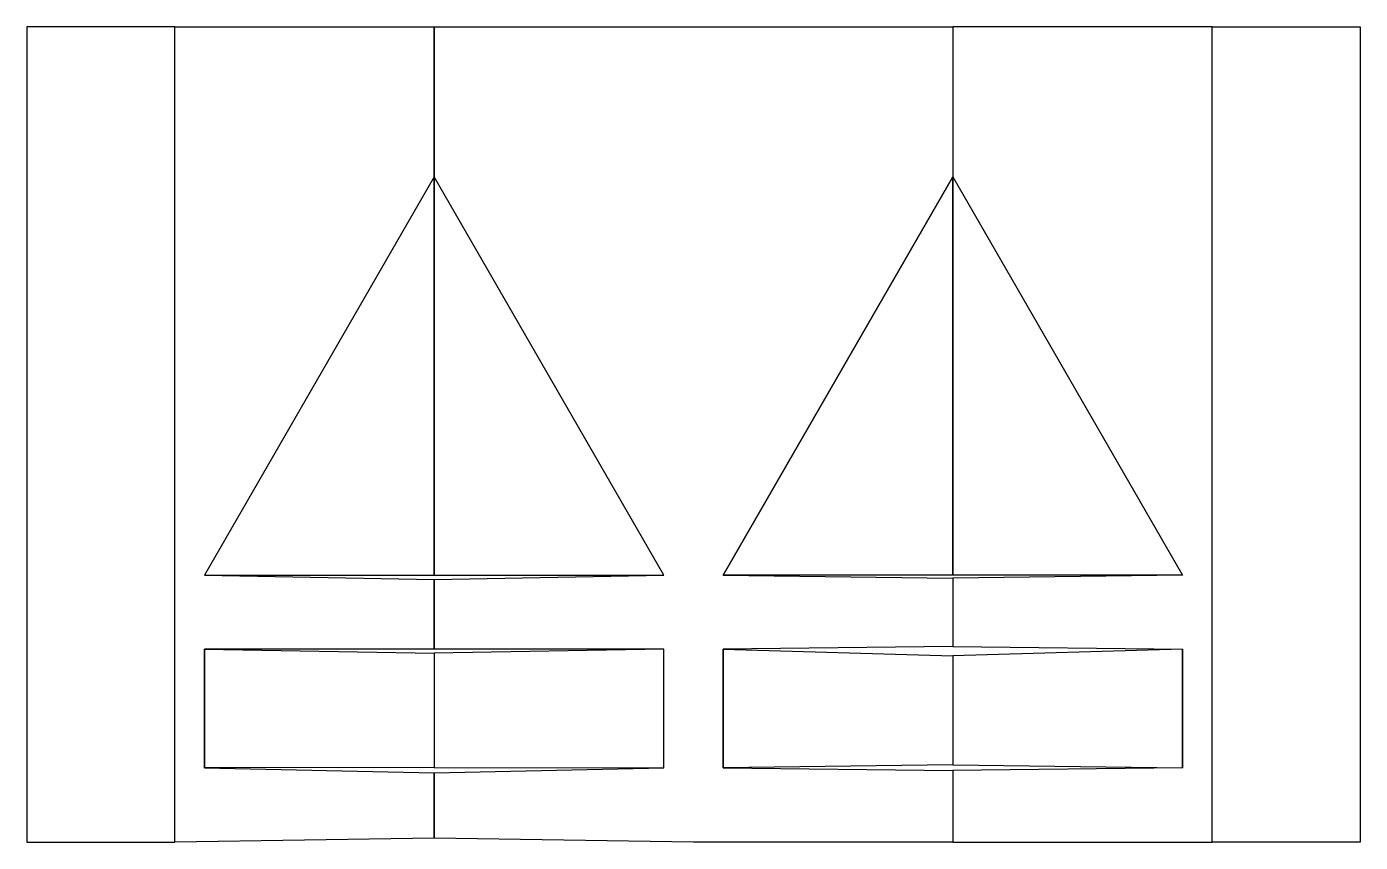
# Model space of a CAD drawing. Header units: millimetres. Extents: x -22.5 to 22.5, y -13.7 to 13.8.
import ezdxf

# ---------------------------------------------------------------- set-up
doc = ezdxf.new("R2010")
doc.units = ezdxf.units.MM
doc.layers.add('Default', color=18, linetype='Continuous', true_color=0x000000)

msp = doc.modelspace()

# ---------------------------------------------------------------- linework, layer by layer
at = {"layer": 'Default'}
for points in [[(-22.5, 13.75), (-22.5, -13.74), (-17.5, -13.74), (-17.5, 13.75)], [(-8.75, 8.684), (-8.75, 13.75), (0, 13.75), (8.75, 13.75), (8.75, 8.684), (1, -4.74), (8.75, -4.848), (8.75, -7.143), (1, -7.24), (1, -11.24), (8.75, -11.328), (8.75, -13.749), (0, -13.74), (-8.75, -13.61), (-8.75, -11.411), (-1, -11.24), (-1, -7.24), (-8.75, -7.236), (-8.75, -4.89), (-1, -4.74)], [(22.5, 13.75), (22.5, -13.74), (17.5, -13.74), (17.5, 13.75)], [(-8.75, 8.684), (-16.5, -4.74), (-8.75, -4.74)], [(-8.75, 8.684), (-8.75, -4.74), (-1, -4.74)], [(8.75, 8.684), (8.75, -4.74), (1, -4.74)], [(8.75, 8.684), (16.5, -4.74), (8.75, -4.74)], [(-16.5, -7.24), (-8.75, -7.374), (-8.75, -11.23), (-16.5, -11.24)], [(-1, -7.24), (-8.75, -7.374), (-8.75, -11.23), (-1, -11.24)], [(1, -7.24), (8.75, -7.458), (8.75, -11.14), (1, -11.24)], [(16.5, -7.24), (8.75, -7.458), (8.75, -11.14), (16.5, -11.24)]]:
    msp.add_lwpolyline(points, close=True, dxfattribs=at)
for points in [[(-17.5, 13.75), (-8.75, 13.75), (-8.75, 8.684), (-16.5, -4.74), (-8.75, -4.89), (-8.75, -7.236), (-16.5, -7.24), (-16.5, -11.24), (-8.75, -11.411), (-8.75, -13.61), (-17.5, -13.74), (-17.5, 13.735)], [(17.5, 13.75), (8.75, 13.75), (8.75, 8.684), (16.5, -4.74), (8.75, -4.848), (8.75, -7.143), (16.5, -7.24), (16.5, -11.24), (8.75, -11.328), (8.75, -13.749), (17.5, -13.74), (17.5, 13.735)]]:
    msp.add_lwpolyline(points, dxfattribs=at)

doc.saveas('drawing.dxf')
